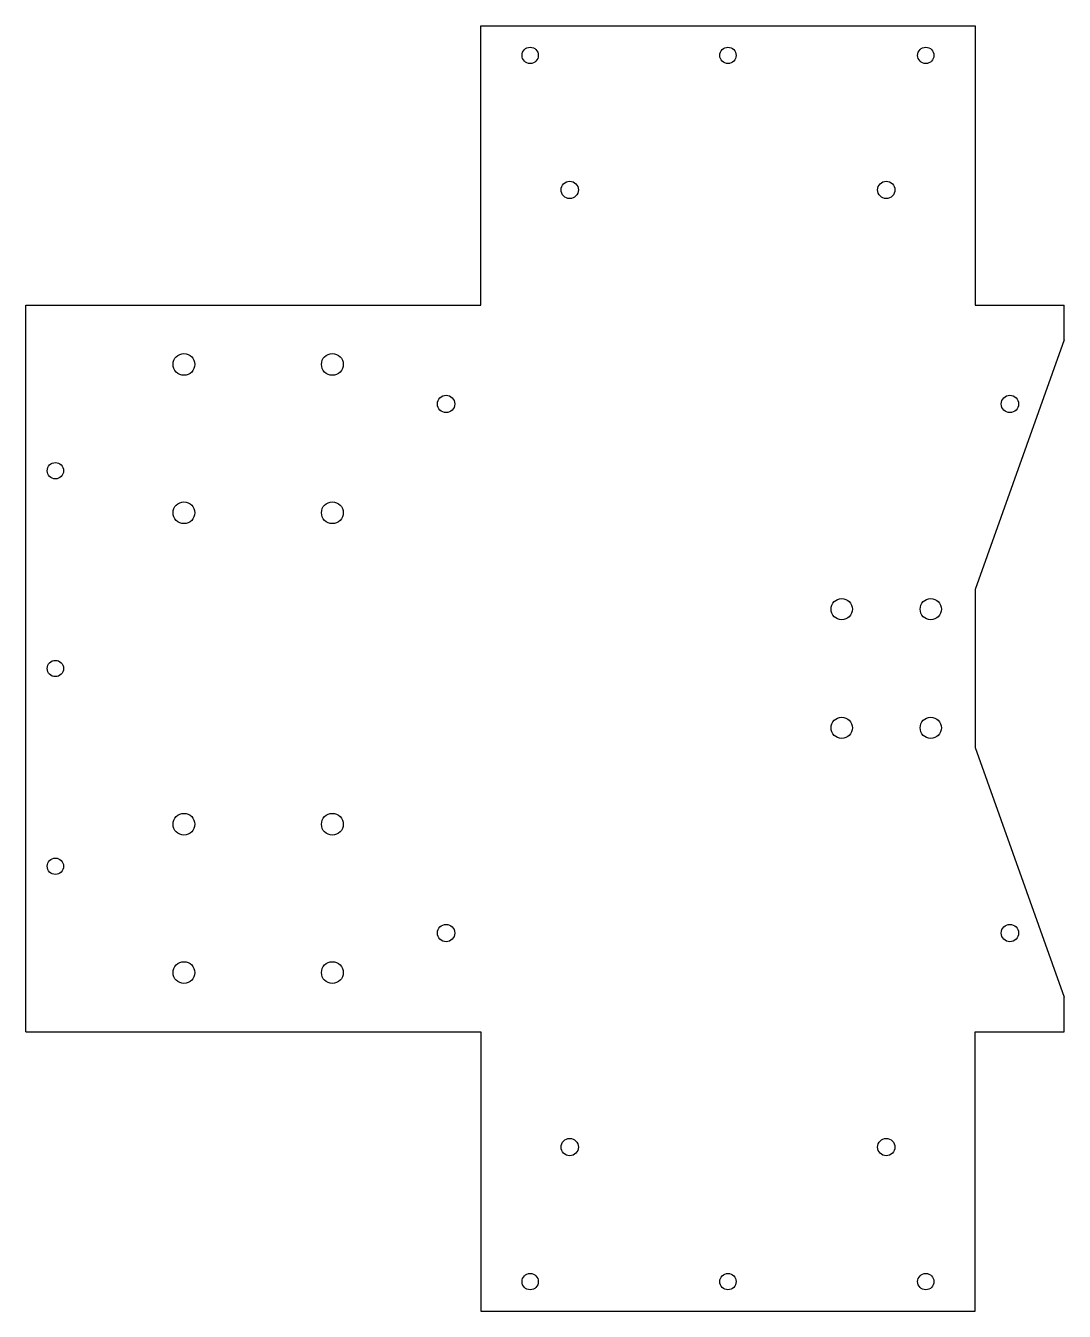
# Model space of a CAD drawing. Header units: millimetres. Extents: x -105 to 105, y -130 to 130.
import ezdxf

# ---------------------------------------------------------------- set-up
doc = ezdxf.new("R2010")
doc.units = ezdxf.units.MM

msp = doc.modelspace()

# ---------------------------------------------------------------- linework, layer by layer
at = {"color": 7, "linetype": 'Continuous', "lineweight": 25}
for p, q in [((-13, 73.5), (-13, 130)), ((-13, 130), (87, 130)), ((87, 130), (87, 73.5)), ((-105, -73.5), (-105, 73.5)), ((-105, 73.5), (-13, 73.5)), ((87, 73.5), (105, 73.5)), ((105, 66.5), (105, 73.5)), ((105, 66.5), (87, 16)), ((87, 16), (87, -16)), ((87, -16), (105, -66.5)), ((105, -73.5), (105, -66.5)), ((-105, -73.5), (-13, -73.5)), ((-13, -73.5), (-13, -130)), ((87, -73.5), (105, -73.5)), ((87, -130), (87, -73.5)), ((-13, -130), (87, -130))]:
    msp.add_line(p, q, dxfattribs=at)
for centre, radius in [((-3, 124), 1.65), ((37, 124), 1.65), ((77, 124), 1.65), ((5, 96.8), 1.75), ((69, 96.8), 1.75), ((-73, 61.5), 2.2), ((-43, 61.5), 2.2), ((-20, 53.5), 1.75), ((94, 53.5), 1.75), ((-99, 40), 1.65), ((-73, 31.5), 2.2), ((-43, 31.5), 2.2), ((60, 12), 2.15), ((78, 12), 2.15), ((-99, 0), 1.65), ((60, -12), 2.15), ((78, -12), 2.15), ((-73, -31.5), 2.2), ((-43, -31.5), 2.2), ((-99, -40), 1.65), ((-20, -53.5), 1.75), ((94, -53.5), 1.75), ((-73, -61.5), 2.2), ((-43, -61.5), 2.2), ((5, -96.8), 1.75), ((69, -96.8), 1.75), ((-3, -124), 1.65), ((37, -124), 1.65), ((77, -124), 1.65)]:
    msp.add_circle(centre, radius, dxfattribs=at)

doc.saveas('drawing.dxf')
